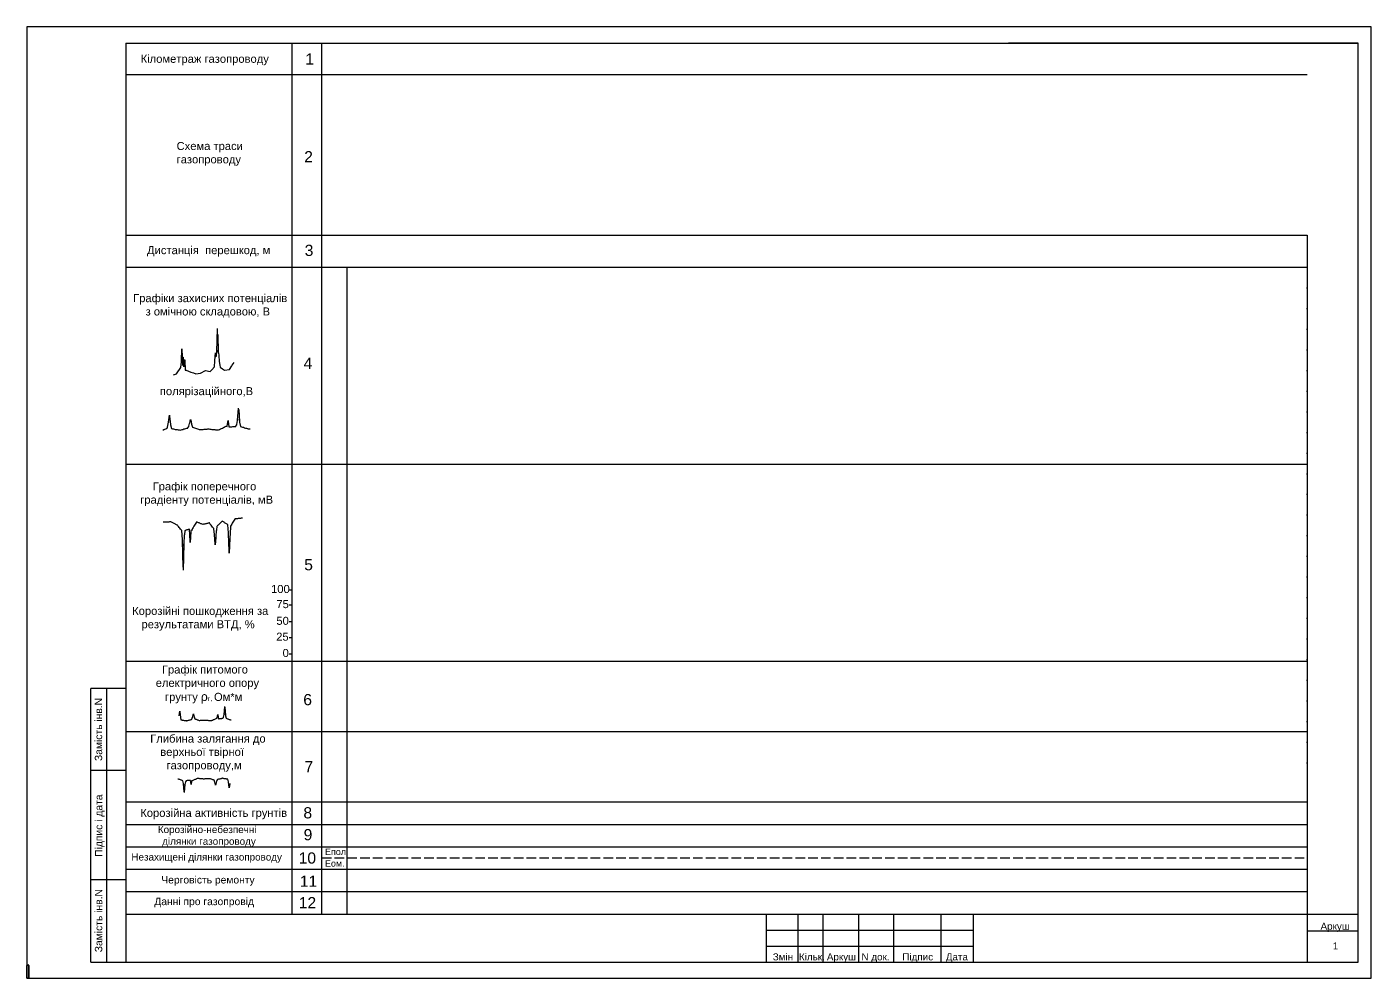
# Model space of a CAD drawing. Header units: millimetres. Extents: x -243 to 1784, y 0 to 1137.
# Drawn here: x 0 to 420, y 0 to 297 of the extents above; entities that cross this region are included whole.
import ezdxf

# ---------------------------------------------------------------- set-up
doc = ezdxf.new("R2010")
doc.units = ezdxf.units.MM
doc.linetypes.add('DOT', pattern=[6.35, 0, -6.35])
doc.linetypes.add('HID-3', pattern=[4, 3, -1])
for name, color, linetype in [('График_G', 1, 'Continuous'), ('График_Rгр.', 79, 'Continuous'), ('График_U', 5, 'Continuous'), ('График_UPolar', 3, 'Continuous'), ('График_Глуб', 36, 'Continuous'), ('Макет', 7, 'Continuous'), ('Перешкоди', 7, 'Continuous'), ('Текст', 7, 'Continuous')]:
    doc.layers.add(name, color=color, linetype=linetype)
doc.styles.get("Standard").update_dxf_attribs({"font": 'arial.ttf'})

# ---------------------------------------------------------------- blocks, each defined once
blk = doc.blocks.new('График земли')
at = {"layer": 'График_Rгр.'}
for p, q in [((-16.23, 1.32), (-16.04, 2.76)), ((-16.04, 2.76), (-16.02, 2.64)), ((-16.02, 2.64), (-16.02, 2.57)), ((-16.02, 2.57), (-15.84, 0.87)), ((-15.84, 0.87), (-15.84, 0.87)), ((-15.84, 0.87), (-15.83, 0.79)), ((-15.83, 0.79), (-15.82, 0.79)), ((-15.82, 0.79), (-15.65, 0.04)), ((-15.65, 0.04), (-15.63, 0.04)), ((-15.63, 0.04), (-15.63, 0.04)), ((-15.63, 0.04), (-15.43, 0)), ((-15.43, 0), (-15.24, -0.04)), ((-13.09, -0.04), (-12.89, 0)), ((-12.89, 0), (-12.7, 0.04)), ((-12.7, 0.04), (-12.5, 0.11)), ((-12.5, 0.11), (-12.33, 0.15)), ((-12.33, 0.15), (-12.31, 0.19)), ((-12.31, 0.19), (-12.13, 0.49)), ((-12.13, 0.49), (-12.12, 0.53)), ((-12.12, 0.53), (-12.11, 0.57)), ((-12.11, 0.57), (-11.94, 1.1)), ((-11.94, 1.1), (-11.92, 1.13)), ((-11.92, 1.17), (-11.74, 1.89)), ((-11.92, 1.13), (-11.92, 1.17)), ((-11.74, 1.89), (-11.73, 1.81)), ((-11.73, 1.81), (-11.72, 1.81)), ((-11.72, 1.81), (-11.54, 0.98)), ((-11.54, 0.98), (-11.53, 0.94)), ((-11.53, 0.94), (-11.52, 0.91)), ((-11.52, 0.91), (-11.35, 0.34)), ((-11.35, 0.34), (-11.34, 0.34)), ((-11.34, 0.34), (-11.33, 0.34)), ((-11.33, 0.34), (-11.13, 0.26)), ((-11.13, 0.26), (-10.94, 0.19)), ((-10.94, 0.19), (-10.74, 0.11)), ((-10.74, 0.11), (-10.55, 0.04)), ((-10.55, 0.04), (-10.35, 0)), ((-10.35, 0), (-10.16, -0.08)), ((-5.66, -0.04), (-5.47, 0.08)), ((-5.47, 0.08), (-5.27, 0.15)), ((-5.27, 0.15), (-5.08, 0.26)), ((-5.08, 0.26), (-4.88, 0.34)), ((-4.88, 0.34), (-4.69, 0.45)), ((-4.69, 0.45), (-4.51, 0.53)), ((-4.69, 0.45), (-4.69, 0.45)), ((-4.51, 0.53), (-4.5, 0.53)), ((-4.5, 0.53), (-4.49, 0.53)), ((-4.49, 0.53), (-4.32, 0.49)), ((-4.32, 0.49), (-4.3, 0.57)), ((-4.3, 0.6), (-4.12, 1.66)), ((-4.3, 0.57), (-4.3, 0.6)), ((-4.12, 1.66), (-4.11, 1.59)), ((-4.11, 1.59), (-4.1, 1.55)), ((-4.1, 1.55), (-3.93, 0.38)), ((-3.93, 0.38), (-3.91, 0.38)), ((-3.91, 0.38), (-3.91, 0.38)), ((-3.91, 0.38), (-3.73, 0.38)), ((-3.73, 0.38), (-3.72, 0.38)), ((-3.72, 0.38), (-3.71, 0.38)), ((-3.71, 0.38), (-3.52, 0.42)), ((-3.52, 0.42), (-3.52, 0.42)), ((-3.52, 0.42), (-3.33, 0.42)), ((-3.33, 0.42), (-3.32, 0.42)), ((-3.32, 0.42), (-3.13, 0.45)), ((-3.13, 0.45), (-3.13, 0.45)), ((-3.13, 0.45), (-2.94, 0.45)), ((-2.94, 0.45), (-2.93, 0.45)), ((-2.93, 0.45), (-2.74, 0.49)), ((-2.74, 0.49), (-2.73, 0.49)), ((-2.73, 0.49), (-2.56, 0.49)), ((-2.56, 0.49), (-2.55, 0.53)), ((-2.55, 0.53), (-2.54, 0.53)), ((-2.54, 0.53), (-2.36, 0.79)), ((-2.36, 0.79), (-2.35, 0.87)), ((-2.35, 0.87), (-2.34, 0.87)), ((-2.34, 0.87), (-2.17, 1.66)), ((-2.17, 1.66), (-1.97, 4.19)), ((-2.15, 1.93), (-2.17, 1.66)), ((-2.17, 1.66), (-2.15, 1.85)), ((-2.15, 1.85), (-2.15, 1.93)), ((-1.95, 3.93), (-1.78, 1.4)), ((-1.78, 1.4), (-1.78, 1.4)), ((-1.78, 1.4), (-1.76, 1.32)), ((-1.76, 1.32), (-1.76, 1.32)), ((-1.76, 1.32), (-1.58, 0.49)), ((-1.58, 0.49), (-1.57, 0.49)), ((-1.57, 0.49), (-1.56, 0.49)), ((-1.56, 0.49), (-1.37, 0.42)), ((-1.37, 0.42), (-1.17, 0.34)), ((-1.17, 0.34), (-0.98, 0.3)), ((-0.98, 0.3), (-0.78, 0.23)), ((-0.78, 0.23), (-0.59, 0.15)), ((-0.59, 0.15), (-0.39, 0.11)), ((-0.39, 0.11), (-0.21, 0.04)), ((-0.21, 0.04), (-0.2, 0.04)), ((-0.2, 0.04), (0, 0)), ((-15.24, -0.04), (-15.04, -0.08)), ((-15.04, -0.08), (-14.85, -0.11)), ((-14.85, -0.11), (-14.65, -0.15)), ((-14.65, -0.15), (-14.45, -0.15)), ((-14.45, -0.15), (-14.26, -0.19)), ((-14.26, -0.19), (-14.06, -0.23)), ((-14.06, -0.23), (-13.89, -0.26)), ((-13.89, -0.26), (-13.87, -0.26)), ((-13.87, -0.26), (-13.67, -0.19)), ((-13.67, -0.19), (-13.48, -0.15)), ((-13.48, -0.15), (-13.28, -0.11)), ((-13.28, -0.11), (-13.09, -0.04)), ((-10.16, -0.08), (-9.98, -0.15)), ((-9.98, -0.15), (-9.96, -0.15)), ((-9.96, -0.15), (-9.77, -0.15)), ((-9.77, -0.15), (-9.57, -0.11)), ((-9.57, -0.11), (-9.38, -0.11)), ((-9.38, -0.11), (-9.18, -0.11)), ((-9.18, -0.11), (-8.99, -0.08)), ((-8.99, -0.08), (-8.79, -0.08)), ((-8.79, -0.08), (-8.59, -0.08)), ((-8.59, -0.08), (-8.4, -0.08)), ((-8.4, -0.08), (-8.2, -0.04)), ((-8.2, -0.04), (-8.03, -0.04)), ((-8.03, -0.04), (-8.01, -0.04)), ((-8.01, -0.04), (-7.81, -0.08)), ((-7.81, -0.08), (-7.62, -0.08)), ((-7.62, -0.08), (-7.42, -0.11)), ((-7.42, -0.11), (-7.23, -0.11)), ((-7.23, -0.11), (-7.03, -0.15)), ((-7.03, -0.15), (-6.84, -0.15)), ((-6.84, -0.15), (-6.64, -0.19)), ((-6.64, -0.19), (-6.45, -0.19)), ((-6.45, -0.19), (-6.25, -0.23)), ((-6.25, -0.23), (-6.07, -0.23)), ((-6.07, -0.23), (-6.06, -0.23)), ((-6.06, -0.23), (-5.86, -0.11)), ((-5.86, -0.11), (-5.66, -0.04))]:
    blk.add_line(p, q, dxfattribs=at)
blk = doc.blocks.new('График син')
at = {"layer": 'График_U'}
for p, q in [((13.600005, 7.163), (13.750005, 14.442)), ((13.910505, 12.586), (14.050005, 6.931)), ((2.500005, 4.031), (2.510505, 4.321)), ((2.510505, 4.321), (2.650005, 8.149)), ((2.650005, 8.149), (2.660505, 7.975)), ((2.660505, 7.975), (2.800005, 5.829)), ((2.800005, 5.829), (2.810505, 5.626)), ((2.810505, 5.626), (2.950005, 2.929)), ((2.960505, 3.103), (3.100005, 5.568)), ((3.100005, 5.568), (3.110505, 5.365)), ((3.110505, 5.365), (3.250005, 2.523)), ((3.260505, 2.668), (3.400005, 4.698)), ((3.400005, 4.698), (3.410505, 4.698)), ((3.410505, 4.698), (3.550005, 4.698)), ((3.550005, 4.698), (3.560505, 4.466)), ((3.560505, 4.466), (3.700005, 1.508)), ((12.850005, 2.552), (13.000005, 4.35)), ((13.000005, 4.35), (13.010505, 4.524)), ((13.010505, 4.524), (13.150005, 6.902)), ((13.150005, 6.902), (13.160505, 6.815)), ((13.160505, 6.815), (13.300005, 5.742)), ((13.300005, 5.742), (13.310505, 5.742)), ((13.310505, 5.742), (13.450005, 5.887)), ((13.450005, 5.887), (13.460505, 5.974)), ((13.460505, 5.974), (13.600005, 7.192)), ((13.600005, 7.192), (13.610505, 7.685)), ((13.610505, 7.685), (13.600005, 7.163)), ((14.050005, 6.931), (14.050005, 6.931)), ((14.050005, 6.931), (14.060505, 6.873)), ((14.060505, 6.873), (14.200005, 6.061)), ((14.200005, 6.061), (14.210505, 5.945)), ((14.210505, 5.945), (14.350005, 4.321)), ((14.350005, 4.321), (14.360505, 4.234)), ((14.360505, 4.234), (14.500005, 3.074)), ((0, 0), (1.000005, 0.319)), ((1.000005, 0.319), (2.350005, 2.349)), ((2.350005, 2.349), (2.500005, 4.031)), ((2.950005, 2.929), (2.960505, 3.103)), ((3.250005, 2.523), (3.260505, 2.668)), ((3.700005, 1.508), (3.710505, 1.508)), ((3.710505, 1.508), (4.000005, 1.45)), ((4.000005, 1.45), (5.500005, 0.87)), ((5.500005, 0.87), (6.250005, 0.609)), ((6.250005, 0.609), (7.000005, 0.377)), ((7.000005, 0.377), (8.500005, 0.58)), ((8.500005, 0.58), (10.000005, 1.363)), ((10.000005, 1.363), (11.500005, 1.073)), ((11.500005, 1.073), (12, 1.624)), ((12, 1.624), (12.850005, 2.552)), ((14.500005, 3.074), (14.510505, 3.016)), ((14.510505, 3.016), (14.650005, 2.407)), ((14.650005, 2.407), (15.325005, 1.943)), ((15.325005, 1.943), (16.000005, 1.479)), ((16.000005, 1.479), (16.006605, 1.479)), ((16.006605, 1.479), (17.500005, 1.711)), ((17.500005, 1.711), (18.250005, 2.813)), ((18.250005, 2.813), (18.400005, 3.045)), ((18.400005, 3.045), (18.700005, 3.48)), ((18.700005, 3.48), (19.000005, 3.915))]:
    blk.add_line(p, q, dxfattribs=at)
blk = doc.blocks.new('График зел')
at = {"layer": 'График_UPolar'}
for p, q in [((1.77, 2.436), (2.07, 4.64)), ((2.07, 4.64), (2.091, 4.466)), ((2.091, 4.466), (2.1, 4.35)), ((2.1, 4.35), (2.37, 1.74)), ((23.37, 2.958), (23.67, 6.844)), ((23.7, 6.438), (23.97, 2.552)), ((0, 0), (0.3, 0.174)), ((0.3, 0.174), (0.6, 0.29)), ((0.6, 0.29), (0.9, 0.406)), ((0.9, 0.406), (1.2, 0.58)), ((1.2, 0.58), (1.47, 0.696)), ((1.47, 0.696), (1.5, 0.87)), ((1.5, 0.87), (1.77, 2.436)), ((1.8, 2.668), (1.77, 2.436)), ((1.77, 2.436), (1.791, 2.61)), ((1.791, 2.61), (1.8, 2.668)), ((2.37, 1.74), (2.37, 1.74)), ((2.37, 1.74), (2.391, 1.624)), ((2.391, 1.624), (2.4, 1.624)), ((2.4, 1.624), (2.67, 0.464)), ((2.67, 0.464), (2.691, 0.464)), ((2.691, 0.464), (2.7, 0.464)), ((2.7, 0.464), (3, 0.406)), ((3, 0.406), (3.3, 0.348)), ((3.3, 0.348), (3.6, 0.29)), ((3.6, 0.29), (3.9, 0.232)), ((3.9, 0.232), (4.2, 0.174)), ((4.2, 0.174), (4.5, 0.174)), ((4.5, 0.174), (4.8, 0.116)), ((4.8, 0.116), (5.1, 0.058)), ((5.1, 0.058), (5.37, 0)), ((5.37, 0), (5.4, 0)), ((5.4, 0), (5.7, 0.116)), ((5.7, 0.116), (6, 0.174)), ((6, 0.174), (6.3, 0.232)), ((6.3, 0.232), (6.6, 0.348)), ((6.6, 0.348), (6.9, 0.406)), ((6.9, 0.406), (7.2, 0.464)), ((7.2, 0.464), (7.5, 0.58)), ((7.5, 0.58), (7.77, 0.638)), ((7.77, 0.638), (7.8, 0.696)), ((7.8, 0.696), (8.07, 1.16)), ((8.07, 1.16), (8.091, 1.218)), ((8.091, 1.218), (8.1, 1.276)), ((8.1, 1.276), (8.37, 2.088)), ((8.37, 2.088), (8.391, 2.146)), ((8.391, 2.146), (8.4, 2.204)), ((8.4, 2.204), (8.67, 3.306)), ((8.67, 3.306), (8.691, 3.19)), ((8.691, 3.19), (8.7, 3.19)), ((8.7, 3.19), (8.97, 1.914)), ((8.97, 1.914), (8.991, 1.856)), ((8.991, 1.856), (9, 1.798)), ((9, 1.798), (9.27, 0.928)), ((9.27, 0.928), (9.291, 0.928)), ((9.291, 0.928), (9.3, 0.928)), ((9.3, 0.928), (9.6, 0.812)), ((9.6, 0.812), (9.9, 0.696)), ((9.9, 0.696), (10.2, 0.58)), ((10.2, 0.58), (10.5, 0.464)), ((10.5, 0.464), (10.8, 0.406)), ((10.8, 0.406), (11.1, 0.29)), ((11.1, 0.29), (11.37, 0.174)), ((11.37, 0.174), (11.4, 0.174)), ((11.4, 0.174), (11.7, 0.174)), ((11.7, 0.174), (12, 0.232)), ((12, 0.232), (12.3, 0.232)), ((12.3, 0.232), (12.6, 0.232)), ((12.6, 0.232), (12.9, 0.29)), ((12.9, 0.29), (13.2, 0.29)), ((13.2, 0.29), (13.5, 0.29)), ((13.5, 0.29), (13.8, 0.29)), ((13.8, 0.29), (14.1, 0.348)), ((14.1, 0.348), (14.37, 0.348)), ((14.37, 0.348), (14.4, 0.348)), ((14.4, 0.348), (14.7, 0.29)), ((14.7, 0.29), (15, 0.29)), ((15, 0.29), (15.3, 0.232)), ((15.3, 0.232), (15.6, 0.232)), ((15.6, 0.232), (15.9, 0.174)), ((15.9, 0.174), (16.2, 0.174)), ((16.2, 0.174), (16.5, 0.116)), ((16.5, 0.116), (16.8, 0.116)), ((16.8, 0.116), (17.1, 0.058)), ((17.1, 0.058), (17.37, 0.058)), ((17.37, 0.058), (17.4, 0.058)), ((17.4, 0.058), (17.7, 0.232)), ((17.7, 0.232), (18, 0.348)), ((18, 0.348), (18.3, 0.522)), ((18.3, 0.522), (18.6, 0.638)), ((18.6, 0.638), (18.9, 0.812)), ((18.9, 0.812), (19.2, 0.928)), ((19.2, 0.928), (19.491, 1.102)), ((19.491, 1.102), (19.5, 1.102)), ((19.5, 1.102), (19.77, 1.218)), ((19.77, 1.218), (19.791, 1.218)), ((19.791, 1.218), (19.8, 1.218)), ((19.8, 1.218), (20.07, 1.16)), ((20.07, 1.16), (20.091, 1.276)), ((20.091, 1.276), (20.1, 1.334)), ((20.1, 1.334), (20.37, 2.958)), ((20.37, 2.958), (20.391, 2.842)), ((20.391, 2.842), (20.4, 2.784)), ((20.4, 2.784), (20.67, 0.986)), ((20.67, 0.986), (20.691, 0.986)), ((20.691, 0.986), (20.7, 0.986)), ((20.7, 0.986), (20.97, 0.986)), ((20.97, 0.986), (20.991, 0.986)), ((20.991, 0.986), (21, 0.986)), ((21, 0.986), (21.291, 1.044)), ((21.291, 1.044), (21.3, 1.044)), ((21.3, 1.044), (21.591, 1.044)), ((21.591, 1.044), (21.6, 1.044)), ((21.6, 1.044), (21.891, 1.102)), ((21.891, 1.102), (21.9, 1.102)), ((21.9, 1.102), (22.191, 1.102)), ((22.191, 1.102), (22.2, 1.102)), ((22.2, 1.102), (22.491, 1.16)), ((22.491, 1.16), (22.5, 1.16)), ((22.5, 1.16), (22.77, 1.16)), ((22.77, 1.16), (22.791, 1.218)), ((22.791, 1.218), (22.8, 1.218)), ((22.8, 1.218), (23.07, 1.624)), ((23.07, 1.624), (23.091, 1.74)), ((23.091, 1.74), (23.1, 1.74)), ((23.1, 1.74), (23.37, 2.958)), ((23.4, 3.364), (23.37, 2.958)), ((23.37, 2.958), (23.391, 3.248)), ((23.391, 3.248), (23.4, 3.364)), ((23.97, 2.552), (23.97, 2.552)), ((23.97, 2.552), (23.991, 2.436)), ((23.991, 2.436), (24, 2.436)), ((24, 2.436), (24.27, 1.16)), ((24.27, 1.16), (24.291, 1.16)), ((24.291, 1.16), (24.3, 1.16)), ((24.3, 1.16), (24.6, 1.044)), ((24.6, 1.044), (24.9, 0.928)), ((24.9, 0.928), (25.2, 0.87)), ((25.2, 0.87), (25.5, 0.754)), ((25.5, 0.754), (25.8, 0.638)), ((25.8, 0.638), (26.1, 0.58)), ((26.1, 0.58), (26.37, 0.464)), ((26.37, 0.464), (26.4, 0.464)), ((26.4, 0.464), (26.7, 0.406)), ((26.7, 0.406), (27, 0.406)), ((27, 0.406), (27.3, 0.348))]:
    blk.add_line(p, q, dxfattribs=at)
blk = doc.blocks.new('График крас')
at = {"layer": 'График_G'}
for p, q in [((0.2, 0), (0, 0)), ((0.4, -0.04), (0.2, 0)), ((1, 0), (0.8, -0.04)), ((1.2, 0), (1, 0)), ((1.4, 0), (1.2, 0)), ((1.6, 0), (1.4, 0)), ((1.8, 0), (1.6, 0)), ((2, 0.04), (1.8, 0)), ((2.2, 0.04), (2, 0.04)), ((2.4, 0.04), (2.2, 0.04)), ((2.42, 0.04), (2.4, 0.04)), ((2.6, -0.04), (2.42, 0.04)), ((10.4, 0), (10.2, -0.31)), ((10.42, 0.04), (10.4, 0)), ((10.6, -0.04), (10.42, 0.04)), ((18.2, 0.08), (18, -0.12)), ((18.4, 0.27), (18.2, 0.08)), ((18.42, 0.31), (18.4, 0.27)), ((18.6, 0.19), (18.42, 0.31)), ((18.8, 0.08), (18.6, 0.19)), ((19, -0.08), (18.8, 0.08)), ((21.8, 0), (21.6, -0.31)), ((22, 0.31), (21.8, 0)), ((22.2, 0.62), (22, 0.31)), ((22.4, 0.93), (22.2, 0.62)), ((22.42, 0.97), (22.4, 0.93)), ((22.6, 1.01), (22.42, 0.97)), ((22.8, 1.01), (22.6, 1.01)), ((23, 1.04), (22.8, 1.01)), ((23.2, 1.04), (23, 1.04)), ((23.4, 1.08), (23.2, 1.04)), ((23.6, 1.12), (23.4, 1.08)), ((23.8, 1.12), (23.6, 1.12)), ((24, 1.16), (23.8, 1.12)), ((24.2, 1.16), (24, 1.16)), ((24.4, 1.2), (24.2, 1.16)), ((24.42, 1.2), (24.4, 1.2)), ((24.6, 1.2), (24.42, 1.2)), ((24.8, 1.24), (24.6, 1.2)), ((0.42, -0.04), (0.4, -0.04)), ((0.6, -0.04), (0.42, -0.04)), ((0.8, -0.04), (0.6, -0.04)), ((2.8, -0.15), (2.6, -0.04)), ((3, -0.27), (2.8, -0.15)), ((3.2, -0.35), (3, -0.27)), ((3.4, -0.46), (3.2, -0.35)), ((3.6, -0.54), (3.4, -0.46)), ((3.8, -0.66), (3.6, -0.54)), ((4, -0.77), (3.8, -0.66)), ((4.2, -0.85), (4, -0.77)), ((4.4, -0.97), (4.2, -0.85)), ((4.42, -0.97), (4.4, -0.97)), ((4.6, -1.2), (4.42, -0.97)), ((4.8, -1.43), (4.6, -1.2)), ((5, -1.66), (4.8, -1.43)), ((5.2, -1.93), (5, -1.66)), ((5.4, -2.17), (5.2, -1.93)), ((5.6, -2.4), (5.4, -2.17)), ((5.8, -2.63), (5.6, -2.4)), ((5.81, -2.67), (5.8, -2.63)), ((5.82, -2.67), (5.81, -2.67)), ((6, -5.45), (5.82, -2.67)), ((6.6, -4.14), (6.42, -6.77)), ((6.61, -4.02), (6.6, -4.14)), ((6.62, -3.83), (6.61, -4.02)), ((6.8, -2.78), (6.62, -3.83)), ((6.81, -2.75), (6.8, -2.78)), ((6.82, -2.67), (6.81, -2.75)), ((7, -2.63), (6.82, -2.67)), ((7.01, -2.63), (7, -2.63)), ((7.2, -2.55), (7.01, -2.63)), ((7.21, -2.55), (7.2, -2.55)), ((7.4, -2.47), (7.21, -2.55)), ((7.41, -2.47), (7.4, -2.47)), ((7.6, -2.44), (7.41, -2.47)), ((7.61, -2.44), (7.6, -2.44)), ((7.8, -2.36), (7.61, -2.44)), ((7.81, -2.36), (7.8, -2.36)), ((8, -2.32), (7.81, -2.36)), ((8.01, -2.32), (8, -2.32)), ((8.02, -2.32), (8.01, -2.32)), ((8.2, -2.24), (8.02, -2.32)), ((8.21, -2.24), (8.2, -2.24)), ((8.22, -2.24), (8.21, -2.24)), ((8.4, -5.99), (8.22, -2.24)), ((8.6, -3.02), (8.42, -6.42)), ((8.61, -2.9), (8.6, -3.02)), ((8.62, -2.63), (8.61, -2.9)), ((8.8, -2.63), (8.62, -2.63)), ((8.81, -2.63), (8.8, -2.63)), ((8.82, -2.63), (8.81, -2.63)), ((9, -2.32), (8.82, -2.63)), ((9.01, -2.32), (9, -2.32)), ((9.2, -2.01), (9.01, -2.32)), ((9.4, -1.66), (9.2, -2.01)), ((9.6, -1.31), (9.4, -1.66)), ((9.8, -1.01), (9.6, -1.31)), ((10, -0.66), (9.8, -1.01)), ((10.2, -0.31), (10, -0.66)), ((10.8, -0.12), (10.6, -0.04)), ((11, -0.19), (10.8, -0.12)), ((11.2, -0.27), (11, -0.19)), ((11.4, -0.35), (11.2, -0.27)), ((11.6, -0.43), (11.4, -0.35)), ((11.8, -0.5), (11.6, -0.43)), ((12, -0.58), (11.8, -0.5)), ((12.2, -0.66), (12, -0.58)), ((12.4, -0.73), (12.2, -0.66)), ((12.42, -0.73), (12.4, -0.73)), ((12.6, -0.7), (12.42, -0.73)), ((12.8, -0.66), (12.6, -0.7)), ((13, -0.62), (12.8, -0.66)), ((13.2, -0.54), (13, -0.62)), ((13.4, -0.5), (13.2, -0.54)), ((13.6, -0.46), (13.4, -0.5)), ((13.8, -0.43), (13.6, -0.46)), ((14, -0.39), (13.8, -0.43)), ((14.2, -0.31), (14, -0.39)), ((14.4, -0.27), (14.2, -0.31)), ((14.42, -0.27), (14.4, -0.27)), ((14.6, -0.5), (14.42, -0.27)), ((14.8, -0.77), (14.6, -0.5)), ((15, -1.01), (14.8, -0.77)), ((15.2, -1.28), (15, -1.01)), ((15.4, -1.55), (15.2, -1.28)), ((15.6, -1.82), (15.4, -1.55)), ((15.8, -2.05), (15.6, -1.82)), ((15.81, -2.09), (15.8, -2.05)), ((15.82, -2.09), (15.81, -2.09)), ((16, -3.83), (15.82, -2.09)), ((16.01, -3.87), (16, -3.83)), ((16.02, -4.02), (16.01, -3.87)), ((16.2, -6.81), (16.02, -4.02)), ((16.6, -2.67), (16.42, -4.52)), ((16.61, -2.63), (16.6, -2.67)), ((16.62, -2.47), (16.61, -2.63)), ((16.8, -1.43), (16.62, -2.47)), ((16.82, -1.31), (16.8, -1.43)), ((17, -1.12), (16.82, -1.31)), ((17.2, -0.93), (17, -1.12)), ((17.4, -0.73), (17.2, -0.93)), ((17.6, -0.54), (17.4, -0.73)), ((17.8, -0.31), (17.6, -0.54)), ((18, -0.12), (17.8, -0.31)), ((19.2, -0.19), (19, -0.08)), ((19.4, -0.31), (19.2, -0.19)), ((19.6, -0.46), (19.4, -0.31)), ((19.8, -0.58), (19.6, -0.46)), ((20, -0.7), (19.8, -0.58)), ((20.2, -0.85), (20, -0.7)), ((20.21, -0.85), (20.2, -0.85)), ((20.22, -0.85), (20.21, -0.85)), ((20.4, -3.36), (20.22, -0.85)), ((20.41, -3.44), (20.4, -3.36)), ((20.42, -3.63), (20.41, -3.44)), ((20.6, -9.13), (20.42, -3.63)), ((20.42, -3.63), (20.42, -3.63)), ((21, -1.62), (20.82, -5.1)), ((21.02, -1.24), (21, -1.62)), ((21.2, -0.97), (21.02, -1.24)), ((21.4, -0.66), (21.2, -0.97)), ((21.6, -0.31), (21.4, -0.66)), ((6.01, -5.53), (6, -5.45)), ((6.02, -5.76), (6.01, -5.53)), ((6.2, -14.11), (6.02, -5.76)), ((6.02, -5.76), (6.02, -5.76)), ((6.42, -6.77), (6.22, -15.04)), ((6.4, -7.58), (6.42, -6.77)), ((6.41, -7.35), (6.4, -7.58)), ((6.42, -6.77), (6.41, -7.35)), ((8.41, -6.11), (8.4, -5.99)), ((8.42, -6.42), (8.41, -6.11)), ((16.21, -6.88), (16.2, -6.81)), ((16.22, -7.11), (16.21, -6.88)), ((16.4, -4.79), (16.22, -7.11)), ((16.41, -4.72), (16.4, -4.79)), ((16.42, -4.52), (16.41, -4.72)), ((20.82, -5.1), (20.62, -9.74)), ((20.8, -5.57), (20.82, -5.1)), ((20.81, -5.41), (20.8, -5.57)), ((20.82, -5.1), (20.81, -5.41)), ((20.61, -9.32), (20.6, -9.13)), ((20.62, -9.74), (20.61, -9.32))]:
    blk.add_line(p, q, dxfattribs=at)
blk = doc.blocks.new('График глуб')
at = {"layer": 'График_Глуб'}
for p, q in [((0.2, -0.04), (0, 0)), ((5.66, 0.04), (5.47, -0.08)), ((5.86, 0.11), (5.66, 0.04)), ((6.06, 0.23), (5.86, 0.11)), ((6.07, 0.23), (6.06, 0.23)), ((6.25, 0.23), (6.07, 0.23)), ((6.45, 0.19), (6.25, 0.23)), ((6.64, 0.19), (6.45, 0.19)), ((6.84, 0.15), (6.64, 0.19)), ((7.03, 0.15), (6.84, 0.15)), ((7.23, 0.11), (7.03, 0.15)), ((7.42, 0.11), (7.23, 0.11)), ((7.62, 0.08), (7.42, 0.11)), ((7.81, 0.08), (7.62, 0.08)), ((8.01, 0.04), (7.81, 0.08)), ((8.03, 0.04), (8.01, 0.04)), ((8.2, 0.04), (8.03, 0.04)), ((8.4, 0.08), (8.2, 0.04)), ((8.59, 0.08), (8.4, 0.08)), ((8.79, 0.08), (8.59, 0.08)), ((8.99, 0.08), (8.79, 0.08)), ((9.18, 0.11), (8.99, 0.08)), ((9.38, 0.11), (9.18, 0.11)), ((9.57, 0.11), (9.38, 0.11)), ((9.77, 0.15), (9.57, 0.11)), ((9.96, 0.15), (9.77, 0.15)), ((9.98, 0.15), (9.96, 0.15)), ((10.16, 0.08), (9.98, 0.15)), ((10.35, 0), (10.16, 0.08)), ((10.55, -0.04), (10.35, 0)), ((12.89, 0), (12.7, -0.04)), ((13.09, 0.04), (12.89, 0)), ((13.28, 0.11), (13.09, 0.04)), ((13.48, 0.15), (13.28, 0.11)), ((13.67, 0.19), (13.48, 0.15)), ((13.87, 0.26), (13.67, 0.19)), ((13.89, 0.26), (13.87, 0.26)), ((14.06, 0.23), (13.89, 0.26)), ((14.26, 0.19), (14.06, 0.23)), ((14.45, 0.15), (14.26, 0.19)), ((14.65, 0.15), (14.45, 0.15)), ((14.85, 0.11), (14.65, 0.15)), ((15.04, 0.08), (14.85, 0.11)), ((15.24, 0.04), (15.04, 0.08)), ((15.43, 0), (15.24, 0.04)), ((15.63, -0.04), (15.43, 0)), ((0.21, -0.04), (0.2, -0.04)), ((0.39, -0.11), (0.21, -0.04)), ((0.59, -0.15), (0.39, -0.11)), ((0.78, -0.23), (0.59, -0.15)), ((0.98, -0.3), (0.78, -0.23)), ((1.17, -0.34), (0.98, -0.3)), ((1.37, -0.42), (1.17, -0.34)), ((1.56, -0.49), (1.37, -0.42)), ((1.57, -0.49), (1.56, -0.49)), ((1.58, -0.49), (1.57, -0.49)), ((1.76, -1.32), (1.58, -0.49)), ((1.78, -1.4), (1.76, -1.32)), ((1.76, -1.32), (1.76, -1.32)), ((1.95, -3.93), (1.78, -1.4)), ((1.78, -1.4), (1.78, -1.4)), ((2.17, -1.66), (1.97, -4.19)), ((2.17, -1.66), (2.15, -1.85)), ((2.15, -1.93), (2.17, -1.66)), ((2.15, -1.85), (2.15, -1.93)), ((2.34, -0.87), (2.17, -1.66)), ((2.35, -0.87), (2.34, -0.87)), ((2.36, -0.79), (2.35, -0.87)), ((2.54, -0.53), (2.36, -0.79)), ((2.55, -0.53), (2.54, -0.53)), ((2.56, -0.49), (2.55, -0.53)), ((2.73, -0.49), (2.56, -0.49)), ((2.74, -0.49), (2.73, -0.49)), ((2.93, -0.45), (2.74, -0.49)), ((2.94, -0.45), (2.93, -0.45)), ((3.13, -0.45), (2.94, -0.45)), ((3.32, -0.42), (3.13, -0.45)), ((3.13, -0.45), (3.13, -0.45)), ((3.33, -0.42), (3.32, -0.42)), ((3.52, -0.42), (3.33, -0.42)), ((3.71, -0.38), (3.52, -0.42)), ((3.52, -0.42), (3.52, -0.42)), ((3.72, -0.38), (3.71, -0.38)), ((3.73, -0.38), (3.72, -0.38)), ((3.91, -0.38), (3.73, -0.38)), ((3.93, -0.38), (3.91, -0.38)), ((3.91, -0.38), (3.91, -0.38)), ((4.1, -1.55), (3.93, -0.38)), ((4.11, -1.59), (4.1, -1.55)), ((4.12, -1.66), (4.11, -1.59)), ((4.3, -0.6), (4.12, -1.66)), ((4.32, -0.49), (4.3, -0.57)), ((4.3, -0.57), (4.3, -0.6)), ((4.49, -0.53), (4.32, -0.49)), ((4.5, -0.53), (4.49, -0.53)), ((4.51, -0.53), (4.5, -0.53)), ((4.69, -0.45), (4.51, -0.53)), ((4.88, -0.34), (4.69, -0.45)), ((4.69, -0.45), (4.69, -0.45)), ((5.08, -0.26), (4.88, -0.34)), ((5.27, -0.15), (5.08, -0.26)), ((5.47, -0.08), (5.27, -0.15)), ((10.74, -0.11), (10.55, -0.04)), ((10.94, -0.19), (10.74, -0.11)), ((11.13, -0.26), (10.94, -0.19)), ((11.33, -0.34), (11.13, -0.26)), ((11.34, -0.34), (11.33, -0.34)), ((11.35, -0.34), (11.34, -0.34)), ((11.52, -0.91), (11.35, -0.34)), ((11.53, -0.94), (11.52, -0.91)), ((11.54, -0.98), (11.53, -0.94)), ((11.72, -1.81), (11.54, -0.98)), ((11.73, -1.81), (11.72, -1.81)), ((11.74, -1.89), (11.73, -1.81)), ((11.92, -1.17), (11.74, -1.89)), ((11.94, -1.1), (11.92, -1.13)), ((11.92, -1.13), (11.92, -1.17)), ((12.11, -0.57), (11.94, -1.1)), ((12.12, -0.53), (12.11, -0.57)), ((12.13, -0.49), (12.12, -0.53)), ((12.31, -0.19), (12.13, -0.49)), ((12.33, -0.15), (12.31, -0.19)), ((12.5, -0.11), (12.33, -0.15)), ((12.7, -0.04), (12.5, -0.11)), ((15.65, -0.04), (15.63, -0.04)), ((15.63, -0.04), (15.63, -0.04)), ((15.82, -0.79), (15.65, -0.04)), ((15.83, -0.79), (15.82, -0.79)), ((15.84, -0.87), (15.83, -0.79)), ((16.02, -2.57), (15.84, -0.87)), ((15.84, -0.87), (15.84, -0.87)), ((16.02, -2.64), (16.02, -2.57)), ((16.04, -2.76), (16.02, -2.64)), ((16.23, -1.32), (16.04, -2.76))]:
    blk.add_line(p, q, dxfattribs=at)
blk = doc.blocks.new('Установить_столб_указательный')
at = {"layer": 'Перешкоди'}
h = blk.add_hatch(dxfattribs=at)
h.set_pattern_fill('ANGLE', color=1)
h.set_pattern_definition([(0, (62.1534, -175.479), (0, 6.985), [5.08, -1.905]), (90, (62.1534, -175.479), (-6.985, 4e-16), [5.08, -1.905])])
h.paths.add_polyline_path([(0.64, 3.8), (0.29, 4.27), (0, 3.8), (0, 0), (0.64, 0)])
at = {"layer": 'Перешкоди', "color": 0, "linetype": 'ByBlock', "lineweight": 35}
for p, q in [((0.29, 4.27), (0, 3.8)), ((0.64, 3.8), (0.29, 4.27)), ((0, 3.8), (0, 0)), ((0.64, 0), (0, 0)), ((0.64, 0), (0.64, 3.8))]:
    blk.add_line(p, q, dxfattribs=at)

msp = doc.modelspace()

# ---------------------------------------------------------------- linework, layer by layer
at = {"layer": 'Defpoints'}
for p, q in [((82.91, 121.17), (81.97, 121.17)), ((82.91, 116.44), (81.97, 116.44)), ((82.91, 111.23), (81.97, 111.23)), ((82.91, 106.27), (81.97, 106.27)), ((82.91, 101.19), (81.97, 101.19))]:
    msp.add_line(p, q, dxfattribs=at)
msp.add_lwpolyline([(0, 0), (420, 0), (420, 297), (0, 297)], close=True, dxfattribs=at)
at = {"layer": 'Макет', "lineweight": -2}
for p, q in [((30.96, 291.97), (415.96, 291.97)), ((415.96, 291.97), (306.7, 291.97)), ((415.96, 5), (415.96, 291.97)), ((30.96, 232), (400, 232)), ((400, 232), (400, 20)), ((30.96, 222), (400, 222)), ((100, 222), (100, 20)), ((30.96, 160.5), (400, 160.5)), ((30.96, 99), (400, 99)), ((30.96, 77), (400, 77)), ((30.96, 55), (400, 55)), ((30.96, 48), (400, 48)), ((30.96, 41), (400, 41)), ((30.96, 34), (400, 34)), ((30.96, 27), (400, 27)), ((30.96, 20), (415.96, 20)), ((20, 5), (415.96, 5))]:
    msp.add_line(p, q, dxfattribs=at)
at = {"layer": 'Макет'}
for p, q in [((30.96, 291.97), (30.96, 5)), ((82.91, 70), (82.91, 291.97)), ((92.13, 70), (92.13, 291.97)), ((400, 282), (30.96, 282)), ((30.96, 90.44), (20, 90.44)), ((20, 5), (20, 90.43)), ((20, 5), (20, 90.42)), ((25, 5), (25, 90.44)), ((82.91, 20), (82.91, 70)), ((92.13, 20), (92.13, 70)), ((30.96, 64.82), (20.02, 64.82)), ((30.96, 30.69), (20.02, 30.69))]:
    msp.add_line(p, q, dxfattribs=at)
at = {"layer": 'Макет', "linetype": 'DOT', "lineweight": -2}
msp.add_line((400, 222), (400, 55), dxfattribs=at)
at = {"layer": 'Макет', "linetype": 'HID-3', "lineweight": -2}
msp.add_line((92.13, 37.5), (400, 37.5), dxfattribs=at)
at = {"layer": 'Макет', "color": 7}
for points in [[(230.96, 20), (230.96, 5)], [(230.96, 20), (295.78, 20)], [(240.89, 20), (240.89, 5)], [(248.78, 5), (248.78, 20)], [(259.86, 20), (259.86, 5)], [(270.78, 20), (270.78, 5)], [(285.68, 5), (285.68, 20)], [(295.78, 5), (295.78, 20)], [(230.96, 15), (295.78, 15)], [(230.96, 10), (295.78, 10)]]:
    msp.add_lwpolyline(points, dxfattribs=at)
at = {"layer": 'Макет'}
for points in [[(400, 20), (400, 5)], [(400, 14.73), (415.96, 14.73)]]:
    msp.add_lwpolyline(points, dxfattribs=at)

# ---------------------------------------------------------------- block references
for name, p in [('График син', (45.76, 188.34)), ('График зел', (42.48, 171.11)), ('График крас', (42.59, 142.39)), ('График земли', (63.8, 80.62)), ('График глуб', (47.18, 62.12))]:
    msp.add_blockref(name, p, dxfattribs=at)
at = {"layer": 'Перешкоди'}
msp.add_blockref('Установить_столб_указательный', (0, 0), dxfattribs=at)

# ---------------------------------------------------------------- texts
at = {"layer": 'Текст', "attachment_point": 1}
for s, insert, char_height, width in [('Кiлометраж газопроводу', (35.56, 288.29), 2.5, 51.4775), ('1', (86.99, 288.72), 3.5, 5.5314), ('Схема траси  \\Pгазопроводу', (46.78, 261.06), 2.5, 46.7126), ('2', (86.65, 258.22), 3.5, 5.5314), ('Дистанцiя  перешкод, м', (37.55, 228.54), 2.5, 51.4775), ('3', (86.8, 228.98), 3.5, 5.5314), ('{\\C256;Графіки захисних потенціалів\\P    з омічною складовою, В}', (33.21, 213.56), 2.5, 50.9113), ('4', (86.46, 193.73), 3.5, 5.5314), ('{\\C256;полярізаційного,В}', (41.55, 184.52), 2.5, 48.8589), ('     Графiк поперечного \\P градiенту потенціалів, мВ', (34.45, 154.8), 2.5, 48.6754), ('5', (86.66, 130.83), 3.5, 5.5314), ('{\\C0;100}', (76.3, 122.75), 2.5, 3.5955), ('  Корозiйнi пошкодження за   \\P     результатами ВТД, %', (30.96, 115.9), 2.5, 46.9566), ('{\\C0;  Графік питомого електричного опору \\P   грунту \\H1.0833x;\\C256;ρ\\H0.55386x;г\\C0;, \\H1.6667x;Ом*м}', (40.26, 97.6), 2.5, 47.4467), ('6', (86.36, 88.7), 3.5, 5.5314), ('{\\C0;   \\H1.087x;Глибина залягання до      \\P      верхньої твірної    \\P        газопроводу,м}', (35.86, 76.04), 2.3, 40.1983), ('7', (86.76, 67.77), 3.5, 5.5314), ('\\pi-5,l5,t2.5,7.5;{\\C0;Корозiйна активнiсть грунтiв}', (35.44, 52.84), 2.5, 51.2959), ('8', (86.4, 53.36), 3.5, 5.5314), ('\\pi-2.2,l2.2,t2.2,6.6;{\\C0; Корозiйно-небезпечнi дiлянки газопроводу}', (40.08, 47.48), 2.2, 37.9669), ('9', (86.47, 46.53), 3.5, 5.5314), ('{\\H1.1x;  Незахищенi дiлянки газопроводу}  ', (30.96, 38.91), 2, 54.3676), ('10', (84.91, 39.25), 3.5, 5.5314), ('Епол.', (93.14, 40.43), 2, 5.5314), ('Еом.', (93.14, 36.82), 2, 5.5314), ('{\\C0;Черговiсть ремонту }', (42.01, 31.84), 2.3, 43.8064), ('11', (85.29, 32), 3.5, 5.5314), ('{\\C0;Даннi про газопровiд}', (39.82, 25.08), 2.3, 55.1454), ('12', (84.95, 25.29), 3.5, 5.5314), ('Аркуш', (404.21, 17.3), 2.2, 5.5314), ('1', (408.03, 11.15), 2.2, 1.708), ('Змiн', (233.05, 7.73), 2.2, 5.5314), ('Кiльк.', (241.25, 7.73), 2.2, 5.5314), ('Аркуш', (249.96, 7.73), 2.2, 5.5314), ('N док.', (260.78, 7.73), 2.2, 10.4342), ('Пiдпис', (273.54, 7.73), 2.2, 5.5314), ('Дата', (287.11, 7.73), 2.2, 5.5314)]:
    msp.add_mtext(s, dxfattribs=dict(at, insert=insert, char_height=char_height, width=width))
at = {"layer": 'Текст', "char_height": 2.5, "attachment_point": 1}
for s, insert in [('\\pi0.01604;75', (77.94, 118.02)), ('\\pi0.022861;50', (77.94, 112.81)), ('\\pi-0.047057;25', (77.94, 107.85)), ('\\pi1.9652;0', (77.94, 102.77))]:
    msp.add_mtext_dynamic_manual_height_columns(s, width=3.5955, gutter_width=17.5, heights=[0], dxfattribs=dict(at, insert=insert))
at = {"layer": 'Текст', "char_height": 2.3, "width": 55.1454, "attachment_point": 1, "rotation": 90}
for s, insert in [('{\\C0;Замiсть iнв.N}', (21.22, 67.78)), ('{\\C0;Пiдпис і дата}', (21.29, 37.87)), ('{\\C0;Замiсть iнв.N}', (21.24, 8.08))]:
    msp.add_mtext(s, dxfattribs=dict(at, insert=insert))

doc.saveas('drawing.dxf')
